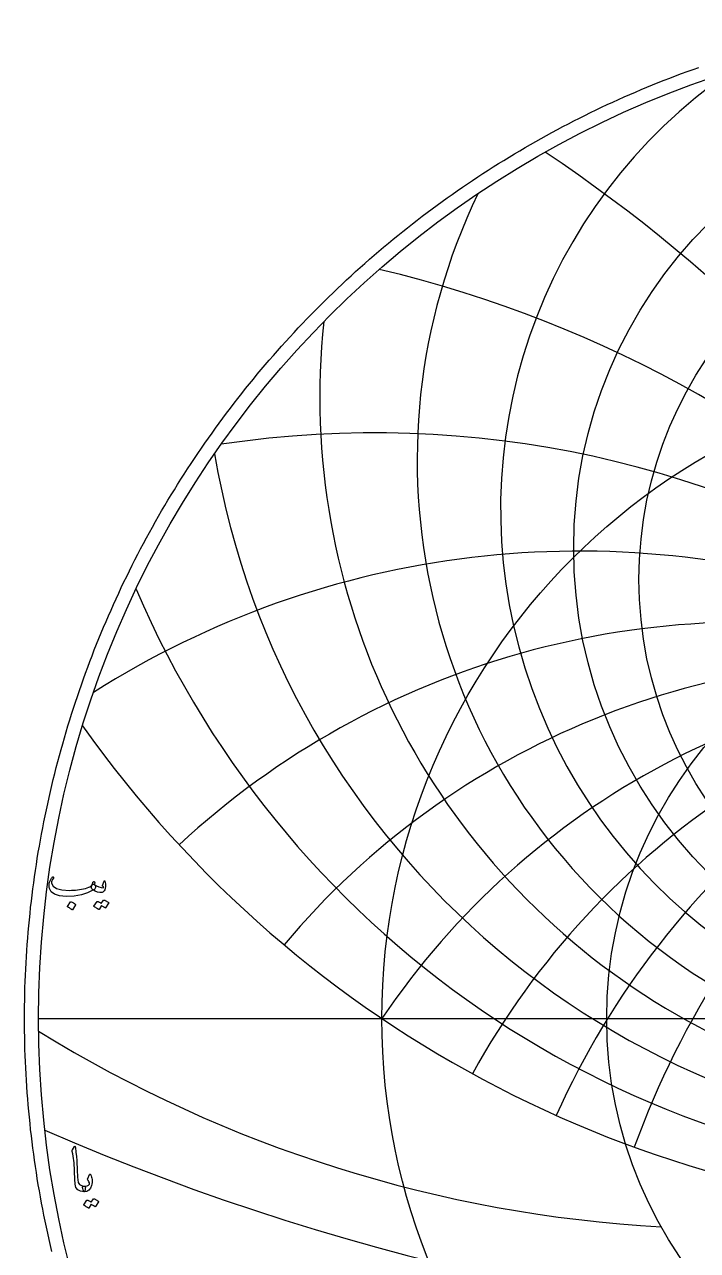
# Model space of a CAD drawing. Header units: millimetres. Extents: x -59 to 59, y -59 to 61.
# Drawn here: x -59.3 to -19.7, y -13.7 to 58.5 of the extents above; entities that cross this region are included whole.
import ezdxf

# ---------------------------------------------------------------- set-up
doc = ezdxf.new("R2010")
doc.units = ezdxf.units.MM
for name, color, linetype in [('CUT_OUTER', 1, 'Continuous'), ('ENGRAVE', 7, 'Continuous'), ('ENGRAVE_FINE', 8, 'Continuous'), ('TEXT', 5, 'Continuous')]:
    doc.layers.add(name, color=color, linetype=linetype)

msp = doc.modelspace()

# ---------------------------------------------------------------- linework, layer by layer
at = {"layer": 'CUT_OUTER'}
msp.add_lwpolyline([(-57.7197, -13.7075), (-57.8027, -13.3531), (-57.8835, -12.9982), (-57.9622, -12.6428), (-58.0387, -12.2869), (-58.113, -11.9305), (-58.1851, -11.5737), (-58.255, -11.2165), (-58.3227, -10.8588), (-58.3883, -10.5008), (-58.4516, -10.1423), (-58.5127, -9.7835), (-58.5717, -9.4243), (-58.6284, -9.0647), (-58.6829, -8.7048), (-58.7352, -8.3446), (-58.7853, -7.984), (-58.8332, -7.6232), (-58.8788, -7.262), (-58.9223, -6.9006), (-58.9635, -6.5389), (-59.0025, -6.177), (-59.0393, -5.8149), (-59.0739, -5.4525), (-59.1062, -5.0899), (-59.1364, -4.7272), (-59.1643, -4.3642), (-59.1899, -4.0011), (-59.2134, -3.6379), (-59.2346, -3.2745), (-59.2535, -2.9109), (-59.2703, -2.5473), (-59.2848, -2.1836), (-59.2971, -1.8198), (-59.3071, -1.4559), (-59.3149, -1.092), (-59.3205, -0.728), (-59.3239, -0.364), (-59.325, 0), (-59.3239, 0.364), (-59.3205, 0.728), (-59.3149, 1.092), (-59.3071, 1.4559), (-59.2971, 1.8198), (-59.2848, 2.1836), (-59.2703, 2.5473), (-59.2535, 2.9109), (-59.2346, 3.2745), (-59.2134, 3.6379), (-59.1899, 4.0011), (-59.1643, 4.3642), (-59.1364, 4.7272), (-59.1062, 5.0899), (-59.0739, 5.4525), (-59.0393, 5.8149), (-59.0025, 6.177), (-58.9635, 6.5389), (-58.9223, 6.9006), (-58.8788, 7.262), (-58.8332, 7.6232), (-58.7853, 7.984), (-58.7352, 8.3446), (-58.6829, 8.7048), (-58.6284, 9.0647), (-58.5717, 9.4243), (-58.5127, 9.7835), (-58.4516, 10.1423), (-58.3883, 10.5008), (-58.3227, 10.8588), (-58.255, 11.2165), (-58.1851, 11.5737), (-58.113, 11.9305), (-58.0387, 12.2869), (-57.9622, 12.6428), (-57.8835, 12.9982), (-57.8027, 13.3531), (-57.7197, 13.7075), (-57.6345, 14.0614), (-57.5471, 14.4148), (-57.4576, 14.7676), (-57.3659, 15.1199), (-57.272, 15.4716), (-57.176, 15.8227), (-57.0779, 16.1733), (-56.9775, 16.5232), (-56.8751, 16.8725), (-56.7705, 17.2211), (-56.6637, 17.5692), (-56.5549, 17.9165), (-56.4439, 18.2632), (-56.3308, 18.6092), (-56.2155, 18.9545), (-56.0982, 19.299), (-55.9787, 19.6429), (-55.8571, 19.986), (-55.7334, 20.3283), (-55.6076, 20.6699), (-55.4798, 21.0108), (-55.3498, 21.3508), (-55.2177, 21.69), (-55.0836, 22.0284), (-54.9474, 22.366), (-54.8092, 22.7027), (-54.6688, 23.0386), (-54.5264, 23.3736), (-54.382, 23.7077), (-54.2355, 24.0409), (-54.087, 24.3733), (-53.9364, 24.7047), (-53.7838, 25.0352), (-53.6292, 25.3647), (-53.4725, 25.6933), (-53.3139, 26.0209), (-53.1532, 26.3475), (-52.9905, 26.6732), (-52.8259, 26.9978), (-52.6592, 27.3215), (-52.4906, 27.6441), (-52.32, 27.9656), (-52.1474, 28.2861), (-51.9729, 28.6056), (-51.7964, 28.9239), (-51.6179, 29.2412), (-51.4375, 29.5574), (-51.2552, 29.8724), (-51.0709, 30.1863), (-50.8847, 30.4991), (-50.6967, 30.8108), (-50.5066, 31.1213), (-50.3147, 31.4306), (-50.1209, 31.7387), (-49.9252, 32.0457), (-49.7277, 32.3514), (-49.5282, 32.6559), (-49.3269, 32.9592), (-49.1238, 33.2612), (-48.9188, 33.562), (-48.7119, 33.8616), (-48.5032, 34.1598), (-48.2927, 34.4568), (-48.0804, 34.7525), (-47.8662, 35.0468), (-47.6503, 35.3399), (-47.4325, 35.6316), (-47.213, 35.9219), (-46.9917, 36.211), (-46.7687, 36.4986), (-46.5438, 36.7849), (-46.3172, 37.0698), (-46.0889, 37.3533), (-45.8588, 37.6354), (-45.6271, 37.9161), (-45.3935, 38.1953), (-45.1583, 38.4731), (-44.9214, 38.7495), (-44.6828, 39.0244), (-44.4425, 39.2978), (-44.2006, 39.5698), (-43.9569, 39.8402), (-43.7116, 40.1092), (-43.4647, 40.3767), (-43.2161, 40.6426), (-42.966, 40.907), (-42.7141, 41.1699), (-42.4607, 41.4312), (-42.2057, 41.6909), (-41.9491, 41.9491), (-41.6909, 42.2057), (-41.4312, 42.4607), (-41.1699, 42.7141), (-40.907, 42.966), (-40.6426, 43.2161), (-40.3767, 43.4647), (-40.1092, 43.7116), (-39.8402, 43.9569), (-39.5698, 44.2006), (-39.2978, 44.4425), (-39.0244, 44.6828), (-38.7495, 44.9214), (-38.4731, 45.1583), (-38.1953, 45.3935), (-37.9161, 45.6271), (-37.6354, 45.8588), (-37.3533, 46.0889), (-37.0698, 46.3172), (-36.7849, 46.5438), (-36.4986, 46.7687), (-36.211, 46.9917), (-35.9219, 47.213), (-35.6316, 47.4325), (-35.3399, 47.6503), (-35.0468, 47.8662), (-34.7525, 48.0804), (-34.4568, 48.2927), (-34.1598, 48.5032), (-33.8616, 48.7119), (-33.562, 48.9188), (-33.2612, 49.1238), (-32.9592, 49.3269), (-32.6559, 49.5282), (-32.3514, 49.7277), (-32.0457, 49.9252), (-31.7387, 50.1209), (-31.4306, 50.3147), (-31.1213, 50.5066), (-30.8108, 50.6967), (-30.4991, 50.8847), (-30.1863, 51.0709), (-29.8724, 51.2552), (-29.5574, 51.4375), (-29.2412, 51.6179), (-28.9239, 51.7964), (-28.6056, 51.9729), (-28.2861, 52.1474), (-27.9656, 52.32), (-27.6441, 52.4906), (-27.3215, 52.6592), (-26.9978, 52.8259), (-26.6732, 52.9905), (-26.3475, 53.1532), (-26.0209, 53.3139), (-25.6933, 53.4725), (-25.3647, 53.6292), (-25.0352, 53.7838), (-24.7047, 53.9364), (-24.3733, 54.087), (-24.0409, 54.2355), (-23.7077, 54.382), (-23.3736, 54.5264), (-23.0386, 54.6688), (-22.7027, 54.8092), (-22.366, 54.9474), (-22.0284, 55.0836), (-21.69, 55.2177), (-21.3508, 55.3498), (-21.0108, 55.4798), (-20.6699, 55.6076), (-20.3283, 55.7334), (-19.986, 55.8571), (-19.6429, 55.9787)], dxfattribs=at)
at = {"layer": 'ENGRAVE'}
msp.add_lwpolyline([(-58.5, 0), (58.5, 0)], dxfattribs=at)
for centre, radius in [((0, 0), 58.5), ((0, 27.6786), 27.0102), ((0, 25.8456), 23.1678), ((0, 0), 38.2935), ((0, 0), 25.0665)]:
    msp.add_circle(centre, radius, dxfattribs=at)
for centre, radius, start, end in [((0, 29.9726), 31.3098, 124.671424, 55.328576), ((0, 32.8665), 36.2168, 154.353295, 25.646705), ((0, 36.5657), 41.9475, 173.907201, 6.092799), ((0, 41.3851), 48.8286, 189.610215, 350.389785), ((0, 47.8314), 57.3791, 203.149886, 336.850114), ((0, -25.8293), 46.1903, 34, 146), ((0, -25.8293), 46.1903, 34, 146), ((0, 56.7724), 68.4799, 215.274728, 324.725272), ((-17.5521, 65.5053), 77.8808, 238.283556, 266.824679)]:
    msp.add_arc(centre, radius, start, end, dxfattribs=at)
at = {"layer": 'ENGRAVE_FINE'}
for centre, radius, start, end in [((-80.0039, -25.8293), 92.3806, 9.366458, 56.253005), ((-80.0039, -25.8293), 92.3806, 9.366458, 56.253005), ((-55.0474, -25.8293), 71.8593, 12.699146, 76.647274), ((-55.0474, -25.8293), 71.8593, 12.699146, 76.647274), ((-38.7582, -25.8293), 60.2971, 16.227346, 98.578162), ((-38.7582, -25.8293), 60.2971, 16.227346, 98.578162), ((-26.668, -25.8293), 53.3359, 20.02075, 122.41857), ((-26.668, -25.8293), 53.3359, 20.02075, 122.41857), ((26.668, -25.8293), 53.3359, 57.58143, 159.97925), ((26.668, -25.8293), 53.3359, 57.58143, 159.97925), ((-16.8119, -25.8293), 49.1547, 24.166419, 132.825078), ((-16.8119, -25.8293), 49.1547, 24.166419, 132.825078), ((16.8119, -25.8293), 49.1547, 47.174922, 155.833581), ((16.8119, -25.8293), 49.1547, 47.174922, 155.833581), ((-8.1446, -25.8293), 46.9028, 28.776578, 139.961007), ((-8.1446, -25.8293), 46.9028, 28.776578, 139.961007), ((8.1446, -25.8293), 46.9028, 40.038993, 151.223422), ((8.1446, -25.8293), 46.9028, 40.038993, 151.223422), ((0, 126.8976), 145.5746, 246.464598, 293.535402)]:
    msp.add_arc(centre, radius, start, end, dxfattribs=at)
at = {"layer": 'TEXT'}
for points in [[(-55.2187, 7.8855), (-55.2151, 7.8837), (-55.2118, 7.8818), (-55.2087, 7.88), (-55.2058, 7.8781), (-55.2029, 7.876), (-55.1998, 7.8735), (-55.1965, 7.8705), (-55.1929, 7.867), (-55.1631, 7.832), (-55.1514, 7.7822), (-55.1576, 7.7176), (-55.1818, 7.6382), (-55.2042, 7.59), (-55.227, 7.5598), (-55.2503, 7.5476), (-55.2741, 7.5534), (-55.2861, 7.5591), (-55.2962, 7.5617), (-55.3045, 7.561), (-55.311, 7.5571), (-55.6136, 7.3915), (-55.9752, 7.2748), (-56.3959, 7.2069), (-56.8757, 7.188), (-57.2636, 7.2212), (-57.5565, 7.3098), (-57.7544, 7.4537), (-57.8573, 7.653), (-57.8732, 7.7471), (-57.8767, 7.8412), (-57.8677, 7.9353), (-57.8462, 8.0294), (-57.8169, 8.1127), (-57.7807, 8.189), (-57.7376, 8.2585), (-57.6875, 8.321), (-57.6781, 8.3288), (-57.6682, 8.3339), (-57.6578, 8.3362), (-57.6469, 8.3357), (-57.6368, 8.3313), (-57.6285, 8.3256), (-57.622, 8.3184), (-57.6174, 8.3099), (-57.6153, 8.3016), (-57.6165, 8.2914), (-57.6209, 8.2794), (-57.6285, 8.2656), (-57.682, 8.1872), (-57.7171, 8.1106), (-57.7337, 8.0359), (-57.7318, 7.963), (-57.6442, 7.7803), (-57.4403, 7.6493), (-57.1201, 7.57), (-56.6838, 7.5423), (-56.5639, 7.5441), (-56.4444, 7.5497), (-56.325, 7.5589), (-56.2059, 7.5718), (-56.0877, 7.5884), (-55.9711, 7.6087), (-55.8561, 7.6327), (-55.7427, 7.6604), (-55.6327, 7.6918), (-55.5425, 7.7231), (-55.4722, 7.7545), (-55.4217, 7.7859), (-55.4022, 7.8025), (-55.3843, 7.8228), (-55.3681, 7.8468), (-55.3534, 7.8744), (-55.3397, 7.9053), (-55.3262, 7.939), (-55.3129, 7.9755), (-55.2999, 8.0147), (-55.2948, 8.0267), (-55.287, 8.0368), (-55.2764, 8.0451), (-55.263, 8.0516), (-55.2487, 8.055), (-55.2353, 8.0543), (-55.2229, 8.0495), (-55.2113, 8.0405), (-55.2021, 8.028), (-55.1966, 8.0128), (-55.1947, 7.9948), (-55.1966, 7.9741)], [(-55.3294, 7.5903), (-55.3695, 7.6283), (-55.3903, 7.6761), (-55.3917, 7.7335), (-55.3737, 7.8006), (-55.3347, 7.8608), (-55.299, 7.8975), (-55.2665, 7.9106), (-55.2372, 7.9003), (-55.0988, 7.8087), (-54.9604, 7.7443), (-54.822, 7.7072), (-54.6836, 7.6973), (-54.6788, 7.6982), (-54.6753, 7.701), (-54.6732, 7.7056), (-54.6725, 7.7121), (-54.676, 7.7243), (-54.6864, 7.7425), (-54.7037, 7.7667), (-54.7279, 7.7969), (-54.7325, 7.8062), (-54.7353, 7.8154), (-54.7362, 7.8246), (-54.7353, 7.8338), (-54.6467, 8.0885), (-54.6426, 8.0982), (-54.6375, 8.1051), (-54.6315, 8.1092), (-54.6246, 8.1106), (-54.6176, 8.1095), (-54.6116, 8.106), (-54.6066, 8.1002), (-54.6024, 8.0922), (-54.5747, 8.0094), (-54.5581, 7.927), (-54.5526, 7.8451), (-54.5581, 7.7637), (-54.5761, 7.6625), (-54.6006, 7.5801), (-54.6315, 7.5167), (-54.6688, 7.4722), (-54.6972, 7.4477), (-54.7233, 7.4297), (-54.747, 7.4182), (-54.7685, 7.4131), (-54.8921, 7.4104), (-55.0268, 7.439), (-55.1726, 7.4989), (-55.3294, 7.5903)], [(-56.6173, 6.8596), (-56.6127, 6.8642), (-56.6063, 6.867), (-56.598, 6.8679), (-56.5878, 6.867), (-56.5161, 6.8379), (-56.4485, 6.8024), (-56.3851, 6.7604), (-56.3258, 6.712), (-56.32, 6.7046), (-56.3175, 6.6972), (-56.3182, 6.6898), (-56.3221, 6.6825), (-56.4956, 6.402), (-56.502, 6.3953), (-56.5103, 6.3937), (-56.5205, 6.3971), (-56.5325, 6.4057), (-56.5428, 6.4131), (-56.5592, 6.4241), (-56.5816, 6.4389), (-56.61, 6.4573), (-56.6448, 6.4795), (-56.6865, 6.5053), (-56.7352, 6.5348), (-56.7908, 6.5681), (-56.7982, 6.5736), (-56.8019, 6.5791), (-56.8019, 6.5847), (-56.7982, 6.5902)], [(-54.6725, 6.9629), (-54.6679, 6.9675), (-54.6615, 6.9703), (-54.6532, 6.9712), (-54.643, 6.9703), (-54.6067, 6.9567), (-54.5715, 6.9417), (-54.5375, 6.9253), (-54.5046, 6.9076), (-54.4727, 6.8882), (-54.4414, 6.867), (-54.4109, 6.8439), (-54.381, 6.819), (-54.3752, 6.8114), (-54.3727, 6.8033), (-54.3734, 6.7948), (-54.3773, 6.7858), (-54.5544, 6.5053), (-54.5593, 6.5016), (-54.5664, 6.5016), (-54.5759, 6.5053), (-54.5877, 6.5127), (-54.5957, 6.5195), (-54.6089, 6.5288), (-54.6271, 6.5407), (-54.6504, 6.5551), (-54.679, 6.5723), (-54.7131, 6.5925), (-54.7528, 6.6157), (-54.798, 6.6419), (-54.9382, 6.4241), (-54.9447, 6.4174), (-54.953, 6.4158), (-54.9632, 6.4193), (-54.9751, 6.4278), (-54.9855, 6.4352), (-55.0019, 6.4463), (-55.0243, 6.461), (-55.0526, 6.4795), (-55.0875, 6.5016), (-55.1292, 6.5275), (-55.1779, 6.557), (-55.2335, 6.5902), (-55.2392, 6.5957), (-55.2418, 6.6013), (-55.2411, 6.6068), (-55.2372, 6.6123), (-55.0563, 6.8817), (-55.0517, 6.8863), (-55.0453, 6.8891), (-55.037, 6.89), (-55.0268, 6.8891), (-54.9959, 6.8791), (-54.9659, 6.8674), (-54.9369, 6.8542), (-54.9087, 6.8393), (-54.8815, 6.823), (-54.8552, 6.8056), (-54.8298, 6.7871), (-54.8054, 6.7673)], [(-56.3859, -7.5403), (-56.3788, -7.5293), (-56.3721, -7.5219), (-56.3659, -7.5182), (-56.3601, -7.5182), (-56.3513, -7.523), (-56.3435, -7.5376), (-56.3366, -7.5618), (-56.3306, -7.5957), (-56.3001, -7.8713), (-56.2752, -8.1262), (-56.2558, -8.3603), (-56.242, -8.5736), (-56.2331, -8.7561), (-56.2249, -8.9196), (-56.2174, -9.0642), (-56.2106, -9.1899), (-56.2048, -9.2967), (-56.2, -9.3846), (-56.1965, -9.4535), (-56.194, -9.5036), (-56.1613, -9.6535), (-56.0889, -9.7638), (-55.9768, -9.8343), (-55.825, -9.8652), (-55.7828, -9.8763), (-55.7558, -9.9021), (-55.744, -9.9427), (-55.7475, -9.9981), (-55.7648, -10.0853), (-55.7835, -10.1475), (-55.8036, -10.1849), (-55.825, -10.1974), (-56.0386, -10.1692), (-56.1959, -10.0848), (-56.2969, -9.9441), (-56.3416, -9.7471), (-56.3487, -9.6529), (-56.355, -9.5585), (-56.3607, -9.4638), (-56.3656, -9.3689), (-56.3701, -9.2737), (-56.3744, -9.1784), (-56.3784, -9.0828), (-56.3822, -8.9869), (-56.3892, -8.8042), (-56.3988, -8.6396), (-56.4113, -8.4932), (-56.4265, -8.3651), (-56.4445, -8.2421), (-56.4653, -8.1109), (-56.4888, -7.9718), (-56.5151, -7.8245), (-56.5186, -7.798), (-56.5179, -7.7737), (-56.513, -7.7518), (-56.504, -7.7322)], [(-55.6036, -9.4187), (-55.5003, -9.1899), (-55.485, -9.1648), (-55.4689, -9.1558), (-55.4518, -9.1629), (-55.4338, -9.1862), (-55.4006, -9.256), (-55.3748, -9.3288), (-55.3563, -9.4045), (-55.3453, -9.4833), (-55.3418, -9.5655), (-55.3462, -9.6517), (-55.3584, -9.7417), (-55.3785, -9.8357), (-55.4396, -9.9939), (-55.5344, -10.107), (-55.6629, -10.1748), (-55.825, -10.1974), (-55.8437, -10.1856), (-55.8628, -10.1503), (-55.8824, -10.0915), (-55.9025, -10.0092), (-55.9083, -9.9651), (-55.9071, -9.9289), (-55.899, -9.9005), (-55.884, -9.88), (-55.8721, -9.8722), (-55.8582, -9.8671), (-55.8425, -9.8648), (-55.825, -9.8652), (-55.7228, -9.862), (-55.634, -9.8412), (-55.5586, -9.803), (-55.4966, -9.7471), (-55.4938, -9.7428), (-55.4929, -9.737), (-55.4938, -9.7298), (-55.4966, -9.7213), (-55.5111, -9.6692), (-55.5325, -9.6161), (-55.5609, -9.5622), (-55.5962, -9.5073), (-55.6077, -9.4865), (-55.6128, -9.4648), (-55.6114, -9.4422), (-55.6036, -9.4187)], [(-55.2751, -10.6144), (-55.2705, -10.6098), (-55.2641, -10.607), (-55.2558, -10.6061), (-55.2456, -10.607), (-55.2093, -10.6206), (-55.1741, -10.6356), (-55.1401, -10.652), (-55.1072, -10.6697), (-55.0753, -10.6891), (-55.044, -10.7103), (-55.0135, -10.7334), (-54.9836, -10.7583), (-54.9778, -10.7659), (-54.9753, -10.774), (-54.976, -10.7825), (-54.9799, -10.7915), (-55.1571, -11.072), (-55.1619, -11.0757), (-55.169, -11.0757), (-55.1785, -11.072), (-55.1903, -11.0646), (-55.1983, -11.0578), (-55.2115, -11.0484), (-55.2297, -11.0366), (-55.253, -11.0222), (-55.2816, -11.005), (-55.3157, -10.9848), (-55.3554, -10.9616), (-55.4006, -10.9354), (-55.5408, -11.1532), (-55.5473, -11.1598), (-55.5556, -11.1615), (-55.5658, -11.158), (-55.5778, -11.1495), (-55.5881, -11.1421), (-55.6045, -11.131), (-55.6269, -11.1163), (-55.6552, -11.0978), (-55.6901, -11.0757), (-55.7318, -11.0498), (-55.7805, -11.0203), (-55.8361, -10.9871), (-55.8418, -10.9816), (-55.8444, -10.976), (-55.8437, -10.9705), (-55.8398, -10.965), (-55.6589, -10.6956), (-55.6543, -10.6909), (-55.6479, -10.6882), (-55.6396, -10.6873), (-55.6294, -10.6882), (-55.5985, -10.6982), (-55.5685, -10.7099), (-55.5395, -10.7231), (-55.5113, -10.738), (-55.4841, -10.7543), (-55.4578, -10.7717), (-55.4324, -10.7902), (-55.408, -10.81)]]:
    msp.add_lwpolyline(points, close=True, dxfattribs=at)

doc.saveas('drawing.dxf')
